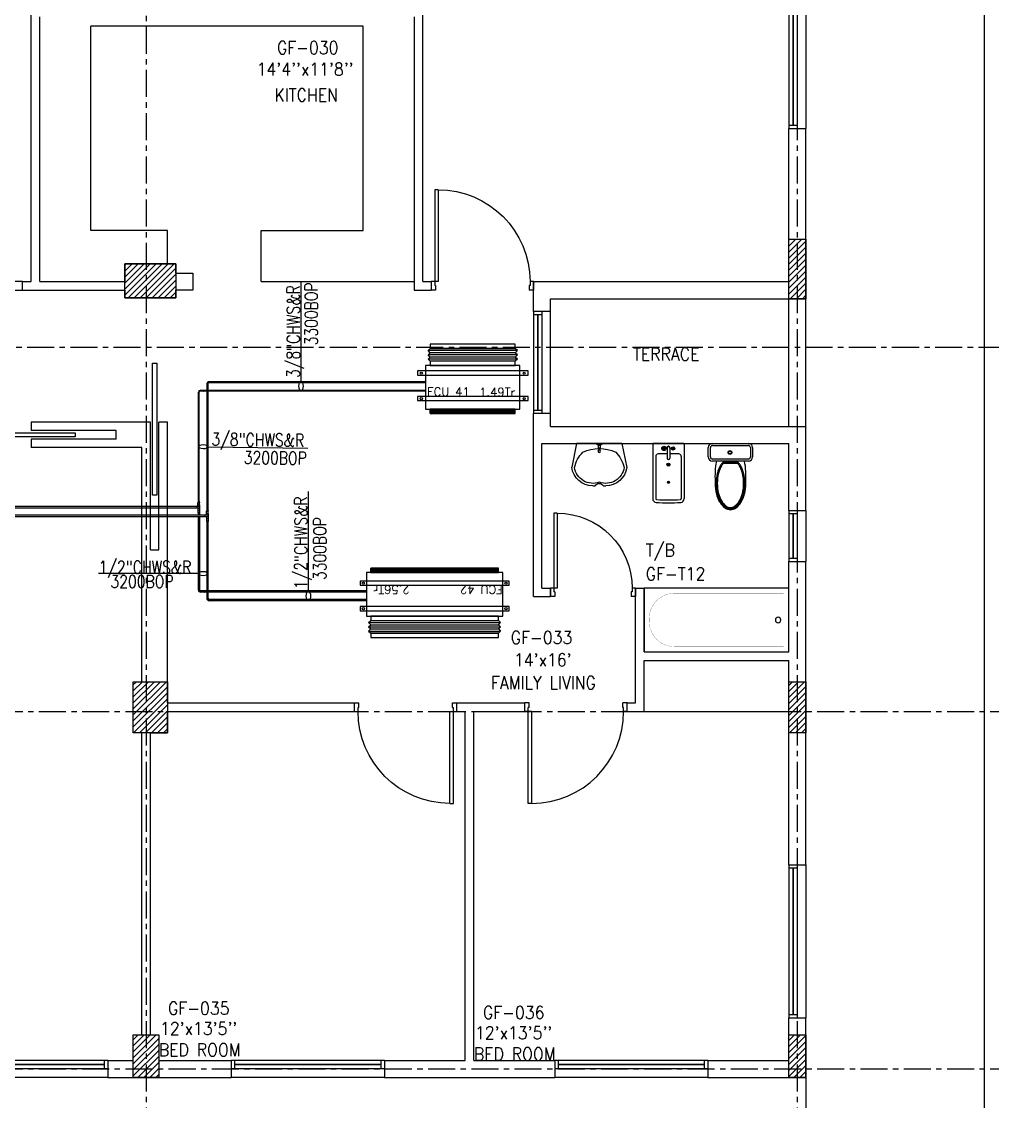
# Model space of a CAD drawing. Header units: millimetres. Extents: x -1288794 to 2153086, y -2701644 to -1428868.
# Drawn here: x 1627486 to 1638890, y -1509550 to -1496863 of the extents above; entities that cross this region are included whole.
import ezdxf

# ---------------------------------------------------------------- set-up
doc = ezdxf.new("R2010")
doc.units = ezdxf.units.MM
doc.header["$LTSCALE"] = 100
doc.header["$PDMODE"] = 34
doc.linetypes.add('CENTER', pattern=[50.8, 31.75, -6.35, 6.35, -6.35])
doc.linetypes.add('DASHED2', pattern=[9.525, 6.35, -3.175])
for name, color, linetype in [('A-ANNO-DIMS', 1, 'Continuous'), ('A-ANNO-TEXT', 8, 'Continuous'), ('A-AREA', 8, 'CENTER'), ('A-DOOR', 4, 'Continuous'), ('A-FLOR-OVHD', 4, 'DASHED2'), ('A-FLOR-PFIX', 8, 'Continuous'), ('A-FLOR-SPCL', 8, 'Continuous'), ('A-GLAZ', 5, 'Continuous'), ('A-GRID', 253, 'CENTER'), ('A-WALL-FULL', 8, 'Continuous'), ('AC-CHILLED WATER TEXT', 41, 'Continuous'), ('AC-CHR', 60, 'Continuous'), ('AC-CHS', 30, 'Continuous'), ('AC-FAD', 6, 'Continuous'), ('AC-SAD TEXT', 3, 'Continuous'), ('FCU-AC', 160, 'Continuous'), ('S-COL- HACT.', 9, 'Continuous'), ('S-COL.', 8, 'Continuous')]:
    doc.layers.add(name, color=color, linetype=linetype)
doc.styles.add('ROMAND', font='romand')
doc.styles.add('ROMANS', font='romans.shx', dxfattribs={"width": 0.8})
doc.styles.add('SIMPLEX', font='simplex.shx', dxfattribs={"width": 0.8})
doc.dimstyles.new('100 of DIM2', dxfattribs={"dimscale": 0, "dimtxt": 200, "dimasz": 150, "dimexe": 75, "dimexo": 200, "dimgap": 75, "dimtad": 1, "dimdec": 0, "dimrnd": 5, "dimzin": 0, "dimdsep": 46, "dimtxsty": 'ROMANS', "dimblk": 'ARCHTICK', "dimcen": 100, "dimclrd": 94, "dimclre": 94, "dimclrt": 2, "dimadec": 0, "dimazin": 0, "dimtfac": 1, "dimtdec": 0, "dimtofl": 0, "dimtmove": 2, "dimatfit": 3, "dimldrblk": 'OPEN90', "dimfxl": 75, "dimtolj": 1, "dimtzin": 0, "dimarcsym": 0})
pattern_1 = [(45, (2733053.36, -1109556.65), (-35.355339, 35.355339), [])]

# ---------------------------------------------------------------- blocks, each defined once
blk = doc.blocks.new('D-120-R1')
for p, q in [((-80, 1180), (-40, 1180)), ((-80, 1180), (-80, 100)), ((-40, 1180), (-40, 55)), ((-1200, 100), (-1160, 100)), ((-1200, 100), (-1200, 0)), ((-1160, 100), (-1160, 55)), ((-1160, 55), (-1150, 55)), ((-1150, 55), (-1150, 0)), ((-80, 100), (0, 100)), ((-50, 55), (-40, 55)), ((-50, 55), (-50, 0)), ((-50, 0), (0, 0)), ((0, 100), (0, 0)), ((-1200, 0), (-1150, 0))]:
    blk.add_line(p, q)
at = {"linetype": 'Continuous'}
blk.add_arc((-80, 100), 1080, 90, 180, dxfattribs=at)
blk = doc.blocks.new('W-180')
for p, q in [((1800, 100), (0, 100)), ((1800, 0), (0, 0)), ((40, 0), (40, 100)), ((1760, 100), (1760, 0))]:
    blk.add_line(p, q)
at = {"linetype": 'Continuous'}
for p, q in [((1760, 53), (40, 53)), ((1760, 47), (40, 47))]:
    blk.add_line(p, q, dxfattribs=at)
blk = doc.blocks.new('LAV-4')
for p, q in [((-266, 0), (-322, -283)), ((-266, 0), (268, 0)), ((268, 0), (324, -280)), ((-48, -500), (-75, -500)), ((75, -500), (50, -500))]:
    blk.add_line(p, q)
for points in [[(-25, 0), (-25, -18), (25, -18), (25, 0)], [(-9, -20), (-9, -57), (8, -57), (8, -20)]]:
    blk.add_lwpolyline(points, close=True)
blk.add_circle((0, -91), 15.4)
for centre, radius, start, end in [((74, -366), 375, 135.3333, 167.1432), ((0, -539), 477, 66.1261, 113.874), ((-74, -366), 375, 12.5199, 44.6667), ((-75, -250), 250, 187.6784, 270), ((-75, -250), 220, 188.5814, 289.9523), ((75, -250), 220, 250.0878, 350.8515), ((75, -250), 250, 270, 353.0121), ((1, -527), 55.9, 28.7827, 151.2173), ((50, -499), 0, 238.1883, 0)]:
    blk.add_arc(centre, radius, start, end)
blk = doc.blocks.new('BIDET-1')
for p, q in [((175, 0), (-175, 0)), ((-185, -10), (-185, -649)), ((-15, -125), (-120, -125)), ((-39, -59), (-69, -59)), ((-54, -44), (-54, -74)), ((-15, -54), (-15, -174)), ((15, -54), (15, -174)), ((120, -125), (15, -125)), ((39, -59), (69, -59)), ((54, -44), (54, -74)), ((185, -10), (185, -649)), ((-150, -155), (-150, -649)), ((12, -250), (-12, -250)), ((-9, -259), (9, -241)), ((-9, -241), (9, -259)), ((0, -238), (0, -262)), ((150, -155), (150, -649))]:
    blk.add_line(p, q)
for centre, radius in [((-54, -59), 25), ((-54, -59), 20), ((-54, -59), 15.2), ((-54, -59), 10.2), ((54, -59), 20), ((54, -59), 15.2), ((54, -59), 10.2), ((0, -250), 17.5), ((0, -250), 12.5), ((0, -457), 12.5), ((0, -457), 10)]:
    blk.add_circle(centre, radius)
for centre, radius, start, end in [((-175, -10), 10, 90, 180), ((175, -10), 10, 0, 90), ((-120, -155), 30, 90, 180), ((0, -54), 20, 318.5904, 221.4096), ((0, -54), 15, 0, 180), ((120, -155), 30, 0, 90), ((0, -174), 15, 180, 0), ((-140, -649), 45, 180, 265.2062), ((-140, -649), 10, 180, 265.2062), ((0, 1020), 1720, 265.2062, 274.7938), ((0, 1020), 1685, 265.2062, 274.7938), ((140, -649), 10, 274.7938, 0), ((140, -649), 45, 274.7938, 0)]:
    blk.add_arc(centre, radius, start, end)
blk = doc.blocks.new('WC-1')
for p, q in [((-210, 0), (210, 0)), ((-260, -160), (-260, -50)), ((-235, -160), (-235, -50)), ((-210, -25), (210, -25)), ((235, -50), (235, -160)), ((260, -50), (260, -160)), ((210, -185), (-210, -185)), ((210, -210), (-210, -210)), ((91, -223), (-91, -223)), ((86, -235), (-86, -235))]:
    blk.add_line(p, q)
for radius in [22.1, 17.1]:
    blk.add_circle((-6, -107), radius)
for centre, radius, start, end in [((-210, -50), 50, 90, 180), ((-210, -50), 25, 90, 180), ((210, -50), 50, 360, 90), ((210, -50), 25, 360, 90), ((-210, -160), 50, 180, 270), ((-210, -160), 25, 180, 270), ((722, -383), 904, 168.9529, 184.0632), ((69, -365), 214, 138.4152, 149.8586), ((69, -365), 201, 139.9943, 149.8586), ((-69, -365), 201, 30.1414, 40.0057), ((-69, -365), 214, 30.1414, 41.5848), ((210, -160), 25, 270, 360), ((210, -160), 50, 270, 360), ((352, -470), 520, 166.4766, 180), ((352, -470), 507, 166.4766, 180), ((178, -428), 341, 149.8586, 166.4766), ((178, -428), 328, 149.8586, 166.4766), ((-178, -428), 328, 13.5234, 30.1414), ((-178, -428), 341, 13.5234, 30.1414), ((-352, -470), 507, 360, 13.5234), ((-352, -470), 520, 360, 13.5234), ((352, -470), 532, 177.5541, 180), ((352, -470), 532, 180, 193.5234), ((352, -470), 520, 180, 193.5234), ((352, -470), 507, 180, 193.5234), ((-352, -470), 507, 346.4766, 360), ((-352, -470), 520, 346.4766, 360), ((-352, -470), 532, 346.4766, 360), ((-352, -470), 532, 360, 2.4459), ((178, -512), 353, 193.5234, 210.1414), ((178, -512), 341, 193.5234, 210.1414), ((178, -512), 328, 193.5234, 210.1414), ((-178, -512), 328, 329.8586, 346.4766), ((-178, -512), 341, 329.8586, 346.4766), ((-178, -512), 353, 329.8586, 346.4766), ((69, -575), 226, 210.1414, 234.4972), ((69, -575), 214, 210.1414, 234.4972), ((69, -575), 201, 210.1414, 234.4972), ((0, -672), 108, 234.4972, 270), ((0, -672), 95.9, 234.4972, 270), ((0, -672), 83.4, 234.4972, 270), ((0, -672), 83.4, 270, 305.5028), ((0, -672), 95.9, 270, 305.5028), ((0, -672), 108, 270, 305.5028), ((-69, -575), 201, 305.5028, 329.8586), ((-69, -575), 214, 305.5028, 329.8586), ((-69, -575), 226, 305.5028, 329.8586)]:
    blk.add_arc(centre, radius, start, end)
at = {"linetype": 'Continuous', "ltscale": 50}
blk.add_arc((-722, -383), 904, 355.9368, 11.0471, dxfattribs=at)
blk = doc.blocks.new('W-60')
for p, q in [((600, 100), (0, 100)), ((600, 0), (0, 0)), ((40, 0), (40, 100)), ((560, 100), (560, 0))]:
    blk.add_line(p, q)
at = {"linetype": 'Continuous'}
for p, q in [((560, 53), (40, 53)), ((560, 47), (40, 47))]:
    blk.add_line(p, q, dxfattribs=at)
blk = doc.blocks.new('W-120')
for p, q in [((1200, 100), (0, 100)), ((1200, 0), (0, 0)), ((40, 0), (40, 100)), ((1160, 100), (1160, 0))]:
    blk.add_line(p, q)
at = {"linetype": 'Continuous'}
for p, q in [((1160, 53), (40, 53)), ((1160, 47), (40, 47))]:
    blk.add_line(p, q, dxfattribs=at)
blk = doc.blocks.new('D-100-R1')
for p, q in [((-80, 980), (-80, 100)), ((-80, 980), (-40, 980)), ((-40, 980), (-40, 55)), ((-1000, 100), (-1000, 0)), ((-1000, 100), (-960, 100)), ((-960, 100), (-960, 55)), ((-960, 55), (-950, 55)), ((-950, 55), (-950, 0)), ((-80, 100), (0, 100)), ((-50, 55), (-50, 0)), ((-50, 55), (-40, 55)), ((-50, 0), (0, 0)), ((0, 100), (0, 0)), ((-1000, 0), (-950, 0))]:
    blk.add_line(p, q)
at = {"linetype": 'Continuous'}
blk.add_arc((-80, 100), 880, 90, 180, dxfattribs=at)
blk = doc.blocks.new('BT-2')
blk.add_lwpolyline([(0, 750), (1700, 750), (1700, 0), (0, 0)], close=True)
at = {"const_width": 2}
blk.add_lwpolyline([(60, 690), (1340, 690, -0.414214), (1640, 390), (1640, 360, -0.414214), (1340, 60), (60, 60)], format="xyb", close=True, dxfattribs=at)
blk.add_circle((125, 375), 31.9)
blk = doc.blocks.new('_ArchTick')
at = {"color": 0, "linetype": 'ByBlock', "const_width": 0.15}
blk.add_lwpolyline([(-0.5, -0.5), (0.5, 0.5)], dxfattribs=at)
blk = doc.blocks.new('*D637')
at = {"layer": 'A-ANNO-DIMS', "color": 94, "linetype": 'Continuous', "lineweight": -2, "ltscale": 3, "transparency": 16777216}
for p, q in [((1623898, -1509469), (1623898, -1512083)), ((1636698, -1509469), (1636698, -1512083)), ((1636698, -1512008), (1623898, -1512008))]:
    blk.add_line(p, q, dxfattribs=at)
at = {"layer": 'Defpoints', "color": 0, "linetype": 'Continuous', "ltscale": 3, "transparency": 16777216}
for p in [(1623898, -1509269), (1636698, -1509269), (1623898, -1512008)]:
    blk.add_point(p, dxfattribs=at)
at = {"layer": 'A-ANNO-DIMS', "color": 94, "linetype": 'Continuous', "lineweight": -2, "ltscale": 3, "transparency": 16777216, "xscale": 150, "yscale": 150, "zscale": 150, "rotation": 180}
blk.add_blockref('_ArchTick', (1623898, -1512008), dxfattribs=at)
at = {"layer": 'A-ANNO-DIMS', "color": 94, "linetype": 'Continuous', "lineweight": -2, "ltscale": 3, "transparency": 16777216, "xscale": 150, "yscale": 150, "zscale": 150}
blk.add_blockref('_ArchTick', (1636698, -1512008), dxfattribs=at)
at = {"layer": 'A-ANNO-DIMS', "color": 2, "linetype": 'Continuous', "ltscale": 3, "transparency": 16777216, "insert": (1630298, -1511833), "char_height": 200, "attachment_point": 5, "style": 'ROMANS'}
blk.add_mtext('\\A1;12800', dxfattribs=at)
blk = doc.blocks.new('_Open90')
at = {"color": 0, "linetype": 'ByBlock', "lineweight": -2}
for p, q in [((0, 0), (-1, 0)), ((-0.5, 0.5), (0, 0)), ((0, 0), (-0.5, -0.5))]:
    blk.add_line(p, q, dxfattribs=at)
blk = doc.blocks.new('fcu-1    1.5 tr')
h = blk.add_hatch()
h.set_pattern_fill('NET', color=3)
h.paths.add_polyline_path([(78733, -1589179), (77733, -1589179), (77733, -1589229), (78733, -1589229)])
at = {"color": 3}
blk.add_lwpolyline([(77733, -1589229), (78733, -1589229), (78733, -1589179), (77733, -1589179)], close=True, dxfattribs=at)
at = {"layer": 'FCU-AC', "color": 5}
for p, q in [((77733, -1588466), (77708, -1588491)), ((78758, -1588491), (77708, -1588491)), ((77733, -1588516), (77708, -1588491)), ((78758, -1588491), (78733, -1588466)), ((78758, -1588491), (78733, -1588516)), ((77733, -1588516), (77708, -1588541)), ((78758, -1588541), (77708, -1588541)), ((77733, -1588566), (77708, -1588541)), ((77733, -1588566), (77708, -1588591)), ((78758, -1588591), (77708, -1588591)), ((77733, -1588616), (77708, -1588591)), ((78733, -1588516), (77733, -1588516)), ((78733, -1588566), (77733, -1588566)), ((78758, -1588541), (78733, -1588516)), ((78758, -1588541), (78733, -1588566)), ((78758, -1588591), (78733, -1588566)), ((78758, -1588591), (78733, -1588616))]:
    blk.add_line(p, q, dxfattribs=at)
at = {"layer": 'FCU-AC', "color": 1}
for p, q in [((78733, -1588416), (77733, -1588416)), ((77733, -1588416), (77733, -1588466)), ((77733, -1588466), (78733, -1588466)), ((78733, -1588466), (78733, -1588416)), ((78733, -1588616), (77733, -1588616)), ((77733, -1588616), (77733, -1588666)), ((78733, -1588666), (78733, -1588616)), ((77733, -1588666), (78733, -1588666))]:
    blk.add_line(p, q, dxfattribs=at)
at = {"layer": 'FCU-AC'}
for p, q in [((78733, -1588466), (77733, -1588466)), ((78788, -1588666), (77678, -1588666)), ((77678, -1588666), (77678, -1589179)), ((78788, -1589179), (78788, -1588666)), ((77678, -1589179), (78788, -1589179))]:
    blk.add_line(p, q, dxfattribs=at)
at = {"layer": 'FCU-AC', "color": 2}
for p, q in [((78733, -1588516), (77733, -1588516)), ((78733, -1588566), (77733, -1588566))]:
    blk.add_line(p, q, dxfattribs=at)
at = {"layer": 'FCU-AC', "color": 6}
for points in [[(77583, -1588779), (78883, -1588779), (78883, -1588729), (77583, -1588729)], [(77583, -1589079), (78883, -1589079), (78883, -1589029), (77583, -1589029)]]:
    blk.add_lwpolyline(points, close=True, dxfattribs=at)
for centre in [(77629, -1588755), (78837, -1588755), (77629, -1589055), (78837, -1589055)]:
    blk.add_circle(centre, 12.5, dxfattribs=at)
blk = doc.blocks.new('fcu 2.5 tr')
h = blk.add_hatch()
h.set_pattern_fill('NET', color=3)
h.paths.add_polyline_path([(83172, -1587743), (81672, -1587743), (81672, -1587793), (83172, -1587793)])
at = {"layer": 'FCU-AC', "color": 1}
for p, q in [((83172, -1586980), (81672, -1586980)), ((81672, -1586980), (81672, -1587030)), ((83172, -1587030), (83172, -1586980)), ((81672, -1587030), (83172, -1587030)), ((83172, -1587180), (81672, -1587180)), ((81672, -1587180), (81672, -1587230)), ((81672, -1587230), (83172, -1587230)), ((83172, -1587230), (83172, -1587180))]:
    blk.add_line(p, q, dxfattribs=at)
at = {"layer": 'FCU-AC'}
for p, q in [((81672, -1587030), (81647, -1587055)), ((83197, -1587055), (81647, -1587055)), ((81672, -1587080), (81647, -1587055)), ((81672, -1587080), (81647, -1587105)), ((83197, -1587105), (81647, -1587105)), ((81672, -1587130), (81647, -1587105)), ((83172, -1587030), (81672, -1587030)), ((83172, -1587080), (81672, -1587080)), ((83172, -1587080), (81672, -1587080)), ((83197, -1587055), (83172, -1587030)), ((83197, -1587055), (83172, -1587080)), ((83197, -1587105), (83172, -1587080)), ((83197, -1587105), (83172, -1587130)), ((81672, -1587130), (81647, -1587155)), ((83197, -1587155), (81647, -1587155)), ((81672, -1587180), (81647, -1587155)), ((83172, -1587130), (81672, -1587130)), ((83172, -1587130), (81672, -1587130)), ((83197, -1587155), (83172, -1587130)), ((83197, -1587155), (83172, -1587180))]:
    blk.add_line(p, q, dxfattribs=at)
blk.add_lwpolyline([(81622, -1587743), (83222, -1587743), (83222, -1587230), (81622, -1587230)], close=True, dxfattribs=at)
at = {"layer": 'FCU-AC', "color": 6}
for points in [[(81547, -1587343), (83297, -1587343), (83297, -1587293), (81547, -1587293)], [(81547, -1587643), (83297, -1587643), (83297, -1587593), (81547, -1587593)]]:
    blk.add_lwpolyline(points, close=True, dxfattribs=at)
at = {"layer": 'FCU-AC', "color": 3}
blk.add_lwpolyline([(81672, -1587793), (83172, -1587793), (83172, -1587743), (81672, -1587743)], close=True, dxfattribs=at)
at = {"layer": 'FCU-AC', "color": 6}
for centre in [(81584, -1587318), (83259, -1587318), (81584, -1587618), (83259, -1587618)]:
    blk.add_circle(centre, 12.5, dxfattribs=at)

msp = doc.modelspace()

# ---------------------------------------------------------------- hatches: boundary and pattern name
at = {"layer": 'AC-CHR'}
h = msp.add_hatch(dxfattribs=at)
h.set_pattern_fill('ANSI31', color=256)
h.paths.add_polyline_path([(1629734, -1501101.9, 1), (1629744, -1501101.9, 1)])
h = msp.add_hatch(dxfattribs=at)
h.set_pattern_fill('ANSI31', color=256)
h.paths.add_polyline_path([(1629747.4, -1503659.7, 1), (1629762.4, -1503659.7, 1)])
at = {"layer": 'AC-FAD', "true_color": 0xf26722}
h = msp.add_hatch(dxfattribs=at)
h.set_pattern_fill('ANSI31', color=30)
h.paths.add_polyline_path([(1629634, -1501201.9, 1), (1629644, -1501201.9, 1)])
h = msp.add_hatch(dxfattribs=at)
h.set_pattern_fill('ANSI31', color=30)
h.paths.add_polyline_path([(1629647.4, -1503559.7, 1), (1629662.4, -1503559.7, 1)])
at = {"layer": 'S-COL- HACT.', "linetype": 'Continuous', "ltscale": 3}
h = msp.add_hatch(dxfattribs=at)
h.set_pattern_fill('ANSI31', color=256, scale=400, style=0)
h.set_pattern_definition(pattern_1)
h.paths.add_polyline_path([(1636498.2, -1500118.6), (1636498.2, -1499418.6), (1636698.2, -1499418.6), (1636698.2, -1500118.6)])
h = msp.add_hatch(dxfattribs=at)
h.set_pattern_fill('ANSI31', color=256, scale=400, style=0)
h.set_pattern_definition([(45, (2733053.36, -1109546.65), (-35.355339, 35.355339), [])])
h.paths.add_polyline_path([(1628698.2, -1499708.6), (1629298.2, -1499708.6), (1629298.2, -1500108.6), (1628698.2, -1500108.6)])
h = msp.add_hatch(dxfattribs=at)
h.set_pattern_fill('ANSI31', color=256, scale=400, style=0)
h.set_pattern_definition(pattern_1)
h.paths.add_polyline_path([(1628798.2, -1505218.6), (1628798.2, -1504618.6), (1629198.2, -1504618.6), (1629198.2, -1505218.6)])
h = msp.add_hatch(dxfattribs=at)
h.set_pattern_fill('ANSI31', color=256, scale=400, style=0)
h.set_pattern_definition(pattern_1)
h.paths.add_polyline_path([(1636498.2, -1505218.6), (1636498.2, -1504618.6), (1636698.2, -1504618.6), (1636698.2, -1505218.6)])
h = msp.add_hatch(dxfattribs=at)
h.set_pattern_fill('ANSI31', color=256, scale=400, style=0)
h.set_pattern_definition(pattern_1)
h.paths.add_polyline_path([(1628798.2, -1509268.6), (1628798.2, -1508768.6), (1629098.2, -1508768.6), (1629098.2, -1509268.6)])
h = msp.add_hatch(dxfattribs=at)
h.set_pattern_fill('ANSI31', color=256, scale=400, style=0)
h.set_pattern_definition(pattern_1)
h.paths.add_polyline_path([(1636698.2, -1508768.6), (1636698.2, -1509268.6), (1636498.2, -1509268.6), (1636498.2, -1508768.6)])

# ---------------------------------------------------------------- linework, layer by layer
at = {"layer": 'A-AREA', "ltscale": 15}
msp.add_line((1638798.2, -1512568.6), (1638798.2, -1469568.6), dxfattribs=at)
at = {"layer": 'A-DOOR', "ltscale": 3}
for points in [[(1629073.2, -1502426.2), (1629023.2, -1502426.2), (1629023.2, -1500876.2), (1629073.2, -1500876.2), (1629073.2, -1502426.2)], [(1628114.2, -1501693.6), (1628114.2, -1501743.6), (1627064.2, -1501743.6), (1627064.2, -1501693.6), (1628114.2, -1501693.6)]]:
    msp.add_lwpolyline(points, dxfattribs=at)
at = {"layer": 'A-FLOR-OVHD', "linetype": 'Continuous', "ltscale": 3}
for p, q in [((1627498.2, -1499918.6), (1625698.2, -1499918.6)), ((1625698.2, -1500018.6), (1627498.2, -1500018.6))]:
    msp.add_line(p, q, dxfattribs=at)
at = {"layer": 'A-FLOR-OVHD', "ltscale": 3}
msp.add_lwpolyline([(1636698.2, -1509268.6), (1636698.2, -1510568.6), (1623898.2, -1510568.6), (1623898.2, -1509268.6), (1622598.2, -1509268.6), (1622598.2, -1510568.6), (1618298.2, -1510568.6), (1618298.2, -1510168.6), (1616698.2, -1510168.6), (1616698.2, -1510568.6), (1609698.2, -1510568.6), (1609698.2, -1500918.6), (1608698.2, -1500918.6), (1608698.2, -1496418.6)], dxfattribs=at)
msp.add_lwpolyline([(1636698.2, -1509268.6), (1636698.2, -1510568.6), (1623898.2, -1510568.6), (1623898.2, -1509268.6), (1622598.2, -1509268.6), (1622598.2, -1510568.6), (1618298.2, -1510568.6), (1618298.2, -1510168.6), (1616698.2, -1510168.6), (1616698.2, -1510568.6), (1609698.2, -1510568.6), (1609698.2, -1500918.6), (1608698.2, -1500918.6), (1608698.2, -1496418.6)], dxfattribs=at)
at = {"layer": 'A-FLOR-SPCL', "ltscale": 3}
for p, q in [((1631498.2, -1496918.6), (1628298.2, -1496918.6)), ((1628298.2, -1499318.6), (1628298.2, -1496918.6)), ((1631498.2, -1499318.6), (1631498.2, -1496918.6)), ((1629198.2, -1499318.6), (1628298.2, -1499318.6)), ((1629198.2, -1499708.6), (1629198.2, -1499318.6)), ((1630298.2, -1499918.6), (1630298.2, -1499318.6)), ((1630298.2, -1499318.6), (1631498.2, -1499318.6)), ((1630298.2, -1499918.6), (1632098.2, -1499918.6)), ((1632198.2, -1499918.6), (1632298.2, -1499918.6)), ((1632098.2, -1500018.6), (1632298.2, -1500018.6)), ((1636498.2, -1501618.6), (1636498.2, -1500118.6)), ((1636698.2, -1501618.6), (1636698.2, -1500118.6)), ((1634798.2, -1504968.6), (1636498.2, -1504968.6))]:
    msp.add_line(p, q, dxfattribs=at)
at = {"layer": 'A-GLAZ', "ltscale": 3}
for p, q in [((1636698.2, -1496318.6), (1636698.2, -1498118.6)), ((1633698.2, -1501468.6), (1633698.2, -1500268.6)), ((1636698.2, -1502606), (1636698.2, -1503206)), ((1636698.2, -1506768.6), (1636698.2, -1508568.6)), ((1628498.2, -1509268.6), (1626698.2, -1509268.6)), ((1631748.2, -1509268.6), (1629948.2, -1509268.6)), ((1635548.2, -1509268.6), (1633748.2, -1509268.6))]:
    msp.add_line(p, q, dxfattribs=at)
at = {"layer": 'A-GRID', "ltscale": 0.1}
for p, q in [((1628948.2, -1466442.6), (1628948.2, -1514577)), ((1636598.2, -1466442.6), (1636598.2, -1514577)), ((1625010.3, -1500687.6), (1642782, -1500687.6)), ((1599241, -1504968.6), (1642780.6, -1504968.6)), ((1599241, -1509168.6), (1642780.6, -1509168.6))]:
    msp.add_line(p, q, dxfattribs=at)
at = {"layer": 'A-WALL-FULL', "ltscale": 3}
for p, q in [((1632198.2, -1499918.6), (1632198.2, -1494518.6)), ((1627598.2, -1499918.6), (1627598.2, -1496018.6)), ((1627698.2, -1499918.6), (1627698.2, -1496807.9)), ((1632098.2, -1496807.9), (1632098.2, -1500018.6)), ((1636498.2, -1498118.6), (1636698.2, -1498118.6)), ((1636498.2, -1499918.6), (1636498.2, -1498118.6)), ((1636698.2, -1500118.6), (1636698.2, -1498118.6)), ((1627498.2, -1500018.6), (1627498.2, -1499918.6)), ((1627498.2, -1499918.6), (1627598.2, -1499918.6)), ((1627698.2, -1499918.6), (1628698.2, -1499918.6)), ((1633498.2, -1500268.6), (1633498.2, -1499918.6)), ((1633498.2, -1499918.6), (1636498.2, -1499918.6)), ((1627498.2, -1500018.6), (1628698.2, -1500018.6)), ((1633698.2, -1500118.6), (1636698.2, -1500118.6)), ((1633698.2, -1500268.6), (1633698.2, -1500118.6)), ((1633698.2, -1500268.6), (1633498.2, -1500268.6)), ((1633498.2, -1503618.6), (1633498.2, -1501468.6)), ((1633698.2, -1501468.6), (1633498.2, -1501468.6)), ((1633698.2, -1501618.6), (1633698.2, -1501468.6)), ((1628898.2, -1501568.6), (1627598.2, -1501568.6)), ((1627598.2, -1501568.6), (1627598.2, -1501668.6)), ((1628998.2, -1501568.6), (1628898.2, -1501568.6)), ((1628998.2, -1503068.6), (1628998.2, -1501568.6)), ((1629098.2, -1503068.6), (1629098.2, -1501568.6)), ((1629198.2, -1501568.6), (1629098.2, -1501568.6)), ((1629198.2, -1504868.6), (1629198.2, -1501568.6)), ((1628598.2, -1501668.6), (1627598.2, -1501668.6)), ((1628598.2, -1501768.6), (1628598.2, -1501668.6)), ((1633698.2, -1501618.6), (1636698.2, -1501618.6)), ((1636698.2, -1502606), (1636698.2, -1501618.6)), ((1628598.2, -1501768.6), (1627598.2, -1501768.6)), ((1627598.2, -1501768.6), (1627598.2, -1501868.6)), ((1633598.2, -1501818.6), (1636498.2, -1501818.6)), ((1633598.2, -1503518.6), (1633598.2, -1501818.6)), ((1636498.2, -1502606), (1636498.2, -1501818.6)), ((1628898.2, -1501868.6), (1627598.2, -1501868.6)), ((1628898.2, -1504618.6), (1628898.2, -1501868.6)), ((1636498.2, -1502606), (1636698.2, -1502606)), ((1628998.2, -1503068.6), (1629098.2, -1503068.6)), ((1636498.2, -1503206), (1636698.2, -1503206)), ((1636498.2, -1504268.6), (1636498.2, -1503206)), ((1636698.2, -1506768.6), (1636698.2, -1503206)), ((1633498.2, -1503618.6), (1633698.2, -1503618.6)), ((1633598.2, -1503518.6), (1633698.2, -1503518.6)), ((1633698.2, -1503618.6), (1633698.2, -1503518.6)), ((1634698.2, -1504868.6), (1634698.2, -1503518.6)), ((1634698.2, -1503518.6), (1634798.2, -1503518.6)), ((1634798.2, -1504268.6), (1634798.2, -1503518.6)), ((1634798.2, -1504268.6), (1636498.2, -1504268.6)), ((1634798.2, -1504968.6), (1634798.2, -1504368.6)), ((1634798.2, -1504368.6), (1636498.2, -1504368.6)), ((1636498.2, -1506768.6), (1636498.2, -1504368.6)), ((1629198.2, -1504868.6), (1631398.2, -1504868.6)), ((1631398.2, -1504968.6), (1631398.2, -1504868.6)), ((1632598.2, -1504868.6), (1633398.2, -1504868.6)), ((1632598.2, -1504968.6), (1632598.2, -1504868.6)), ((1633398.2, -1504968.6), (1633398.2, -1504868.6)), ((1634598.2, -1504868.6), (1634698.2, -1504868.6)), ((1634598.2, -1504968.6), (1634598.2, -1504868.6)), ((1629198.2, -1504968.6), (1631398.2, -1504968.6)), ((1632598.2, -1504968.6), (1632698.2, -1504968.6)), ((1632698.2, -1509068.6), (1632698.2, -1504968.6)), ((1632798.2, -1504968.6), (1633398.2, -1504968.6)), ((1632798.2, -1509068.6), (1632798.2, -1504968.6)), ((1634598.2, -1504968.6), (1634798.2, -1504968.6)), ((1628898.2, -1508768.6), (1628898.2, -1505218.6)), ((1628998.2, -1508768.6), (1628998.2, -1505218.6)), ((1636498.2, -1506768.6), (1636698.2, -1506768.6)), ((1636498.2, -1509068.6), (1636498.2, -1508568.6)), ((1636498.2, -1508568.6), (1636698.2, -1508568.6)), ((1636698.2, -1509268.6), (1636698.2, -1508568.6)), ((1628498.2, -1509068.6), (1628798.2, -1509068.6)), ((1628498.2, -1509068.6), (1628498.2, -1509268.6)), ((1629098.2, -1509068.6), (1629948.2, -1509068.6)), ((1629948.2, -1509068.6), (1629948.2, -1509268.6)), ((1631748.2, -1509068.6), (1632698.2, -1509068.6)), ((1631748.2, -1509068.6), (1631748.2, -1509268.6)), ((1632798.2, -1509068.6), (1633748.2, -1509068.6)), ((1633748.2, -1509068.6), (1633748.2, -1509268.6)), ((1635548.2, -1509068.6), (1636498.2, -1509068.6)), ((1635548.2, -1509068.6), (1635548.2, -1509268.6)), ((1628498.2, -1509268.6), (1629948.2, -1509268.6)), ((1631748.2, -1509268.6), (1633748.2, -1509268.6)), ((1635548.2, -1509268.6), (1636698.2, -1509268.6))]:
    msp.add_line(p, q, dxfattribs=at)
at = {"layer": 'A-WALL-FULL', "linetype": 'Continuous', "ltscale": 3}
for p, q in [((1629298.2, -1499708.6), (1628698.2, -1499708.6)), ((1628698.2, -1499708.6), (1628698.2, -1499918.6)), ((1629298.2, -1499818.6), (1629298.2, -1499708.6)), ((1629298.2, -1499818.6), (1629498.2, -1499818.6)), ((1629498.2, -1499818.6), (1629498.2, -1500018.6)), ((1628698.2, -1500018.6), (1628698.2, -1500108.6)), ((1629498.2, -1500018.6), (1629298.2, -1500018.6)), ((1629298.2, -1500108.6), (1629298.2, -1500018.6)), ((1628698.2, -1500108.6), (1629298.2, -1500108.6)), ((1628798.2, -1505218.6), (1628798.2, -1504618.6)), ((1628798.2, -1504618.6), (1628898.2, -1504618.6)), ((1629198.2, -1505218.6), (1629198.2, -1504968.6)), ((1628898.2, -1505218.6), (1628798.2, -1505218.6)), ((1628998.2, -1505218.6), (1629198.2, -1505218.6)), ((1628798.2, -1509068.6), (1628798.2, -1508768.6)), ((1628798.2, -1508768.6), (1628898.2, -1508768.6)), ((1628998.2, -1508768.6), (1629098.2, -1508768.6)), ((1629098.2, -1508768.6), (1629098.2, -1509068.6))]:
    msp.add_line(p, q, dxfattribs=at)
at = {"layer": 'AC-CHILLED WATER TEXT'}
for p, q in [((1630768.1, -1501089.5), (1630768.1, -1499917.3)), ((1629674.7, -1501858.4), (1630846.9, -1501874)), ((1630855.4, -1503554.8), (1630855.4, -1502382.5)), ((1629562.5, -1503348.3), (1628390.2, -1503348.3))]:
    msp.add_line(p, q, dxfattribs=at)
for centre, major_axis in [((1630768.1, -1501145.7), (0, -56.2)), ((1629618.5, -1501857.7), (-56.2, 0.7)), ((1629618.7, -1503348.3), (56.2, 0)), ((1630855.4, -1503611), (0, -56.2))]:
    msp.add_ellipse(centre, major_axis=major_axis, ratio=0.4449937, dxfattribs=at)
at = {"layer": 'AC-CHR'}
for p, q in [((1632230.3, -1501096.9), (1629682.4, -1501096.9)), ((1629682.4, -1501096.9, 0), (1629682.4, -1501106.9)), ((1629722.4, -1501096.9, 0), (1629722.4, -1501106.9)), ((1629755.7, -1501106.9), (1629755.7, -1501096.9)), ((1629662.4, -1501116.9), (1629662.4, -1501196.9)), ((1629672.4, -1501116.9), (1629662.4, -1501116.9)), ((1629662.4, -1501206.9), (1629662.4, -1502596.9)), ((1629672.4, -1501116.9), (1629672.4, -1501196.9)), ((1629672.4, -1501206.9), (1629672.4, -1502596.9)), ((1632230.3, -1501106.9), (1629682.4, -1501106.9)), ((1629662.4, -1502596.9), (1629657.4, -1502616.9)), ((1629657.4, -1502616.9), (1629677.4, -1502616.9)), ((1629657.4, -1502661.9), (1629657.4, -1502616.9)), ((1629662.4, -1502596.9), (1629672.4, -1502596.9)), ((1629672.4, -1502596.9), (1629677.4, -1502616.9)), ((1629677.4, -1502641.9), (1629677.4, -1502616.9)), ((1629667.4, -1502661.9), (1625129.2, -1502661.9)), ((1629667.4, -1502681.9), (1625129.2, -1502681.9)), ((1629637.4, -1502661.9), (1629637.4, -1502681.9)), ((1629657.4, -1502641.9), (1629677.4, -1502641.9)), ((1629657.4, -1502681.9), (1629657.4, -1502726.9)), ((1629657.4, -1502701.9), (1629677.4, -1502701.9)), ((1629657.4, -1502726.9), (1629677.4, -1502726.9)), ((1629657.4, -1502726.9), (1629659.9, -1502746.9)), ((1629659.9, -1502746.9), (1629674.9, -1502746.9)), ((1629659.9, -1502746.9), (1629659.9, -1503552.2)), ((1629677.4, -1502726.9), (1629674.9, -1502746.9)), ((1629674.9, -1502746.9), (1629674.9, -1503552.2)), ((1629677.4, -1502641.9), (1629677.4, -1502726.9)), ((1629659.9, -1503567.2), (1629659.9, -1503637.2)), ((1629674.9, -1503567.2), (1629674.9, -1503637.2)), ((1629659.9, -1503637.2, 0), (1629674.9, -1503637.2)), ((1631537.8, -1503652.2), (1629689.9, -1503652.2)), ((1629689.9, -1503667.2), (1629689.9, -1503652.2)), ((1631537.8, -1503667.2), (1629689.9, -1503667.2)), ((1629729.9, -1503667.2), (1629729.9, -1503652.2)), ((1629779.9, -1503667.2), (1629779.9, -1503652.2, 0))]:
    msp.add_line(p, q, dxfattribs=at)
for centre, radius in [((1629739, -1501101.9), 5), ((1629754.9, -1503659.7), 7.5)]:
    msp.add_circle(centre, radius, dxfattribs=at)
for centre, radius, start, end in [((1629682.4, -1501116.9, 0), 20, 90, 180), ((1629722.4, -1501101.9), 5, 270, 90), ((1629755.7, -1501101.9), 5, 90, 270), ((1629682.4, -1501116.9, 0), 10, 90, 180), ((1629667.4, -1502671.9), 10, 270, 90), ((1629689.9, -1503637.2, 0), 30, 180, 270), ((1629689.9, -1503637.2, 0), 15, 180, 270), ((1629729.9, -1503659.7), 7.5, 270, 90), ((1629779.9, -1503659.7), 7.5, 90, 270)]:
    msp.add_arc(centre, radius, start, end, dxfattribs=at)
at = {"layer": 'AC-CHS'}
for p, q in [((1629572.4, -1501216.9), (1629562.4, -1501216.9)), ((1629562.4, -1502496.9), (1629562.4, -1501216.9)), ((1629572.4, -1502496.9), (1629572.4, -1501216.9)), ((1632230.3, -1501196.9), (1629582.4, -1501196.9)), ((1629582.4, -1501206.9), (1629582.4, -1501196.9)), ((1632230.3, -1501206.9), (1629582.4, -1501206.9)), ((1629622.4, -1501206.9), (1629622.4, -1501196.9)), ((1629655.7, -1501206.9), (1629655.7, -1501196.9)), ((1629567.4, -1502561.9), (1625029.2, -1502561.9)), ((1629567.4, -1502581.9), (1625029.2, -1502581.9)), ((1629542.4, -1502561.9), (1629542.4, -1502581.9)), ((1629562.4, -1502496.9), (1629557.4, -1502516.9)), ((1629557.4, -1502516.9), (1629577.4, -1502516.9)), ((1629557.4, -1502561.9), (1629557.4, -1502516.9)), ((1629557.4, -1502541.9), (1629577.4, -1502541.9)), ((1629557.4, -1502581.9), (1629557.4, -1502626.9)), ((1629557.4, -1502601.9), (1629577.4, -1502601.9)), ((1629562.4, -1502496.9), (1629572.4, -1502496.9)), ((1629572.4, -1502496.9), (1629577.4, -1502516.9)), ((1629577.4, -1502541.9), (1629577.4, -1502516.9)), ((1629577.4, -1502541.9), (1629577.4, -1502626.9)), ((1629557.4, -1502626.9), (1629577.4, -1502626.9)), ((1629557.4, -1502626.9), (1629559.9, -1502646.9)), ((1629559.9, -1502646.9), (1629574.9, -1502646.9)), ((1629559.9, -1502646.9), (1629559.9, -1502661.9)), ((1629559.9, -1502681.9), (1629559.9, -1503537.2)), ((1629577.4, -1502626.9), (1629574.9, -1502646.9)), ((1629574.9, -1502646.9), (1629574.9, -1502661.9)), ((1629574.9, -1502681.9), (1629574.9, -1503537.2)), ((1629574.9, -1503537.2), (1629559.9, -1503537.2)), ((1631537.8, -1503552.2), (1629589.9, -1503552.2)), ((1629589.9, -1503567.2, 0), (1629589.9, -1503552.2)), ((1631537.8, -1503567.2), (1629589.9, -1503567.2)), ((1629629.9, -1503567.2, 0), (1629629.9, -1503552.2)), ((1629679.9, -1503567.2, 0), (1629679.9, -1503552.2, 0))]:
    msp.add_line(p, q, dxfattribs=at)
for centre, radius in [((1629639, -1501201.9), 5), ((1629654.9, -1503559.7, 0), 7.5)]:
    msp.add_circle(centre, radius, dxfattribs=at)
for centre, radius, start, end in [((1629582.4, -1501216.9, 0), 20, 90, 180), ((1629582.4, -1501216.9, 0), 10, 90, 180), ((1629622.4, -1501201.9), 5, 270, 90), ((1629655.7, -1501201.9), 5, 90, 270), ((1629567.4, -1502571.9), 10, 270, 90), ((1629589.9, -1503537.2, 0), 30, 180, 270), ((1629589.9, -1503537.2, 0), 15, 180, 270), ((1629629.9, -1503559.7, 0), 7.5, 270, 90), ((1629679.9, -1503559.7, 0), 7.5, 90, 270)]:
    msp.add_arc(centre, radius, start, end, dxfattribs=at)
at = {"layer": 'S-COL.', "linetype": 'Continuous', "ltscale": 3}
for points in [[(1636498.2, -1500118.6), (1636498.2, -1499418.6), (1636698.2, -1499418.6), (1636698.2, -1500118.6)], [(1636498.2, -1500118.6), (1636498.2, -1499418.6), (1636698.2, -1499418.6), (1636698.2, -1500118.6)], [(1636498.2, -1500118.6), (1636498.2, -1499418.6), (1636698.2, -1499418.6), (1636698.2, -1500118.6)], [(1628698.2, -1499708.6), (1629298.2, -1499708.6), (1629298.2, -1500108.6), (1628698.2, -1500108.6)], [(1628698.2, -1499708.6), (1629298.2, -1499708.6), (1629298.2, -1500108.6), (1628698.2, -1500108.6)], [(1628698.2, -1499708.6), (1629298.2, -1499708.6), (1629298.2, -1500108.6), (1628698.2, -1500108.6)], [(1628798.2, -1505218.6), (1628798.2, -1504618.6), (1629198.2, -1504618.6), (1629198.2, -1505218.6)], [(1628798.2, -1505218.6), (1628798.2, -1504618.6), (1629198.2, -1504618.6), (1629198.2, -1505218.6)], [(1628798.2, -1505218.6), (1628798.2, -1504618.6), (1629198.2, -1504618.6), (1629198.2, -1505218.6)], [(1636498.2, -1505218.6), (1636498.2, -1504618.6), (1636698.2, -1504618.6), (1636698.2, -1505218.6)], [(1636498.2, -1505218.6), (1636498.2, -1504618.6), (1636698.2, -1504618.6), (1636698.2, -1505218.6)], [(1636498.2, -1505218.6), (1636498.2, -1504618.6), (1636698.2, -1504618.6), (1636698.2, -1505218.6)], [(1628798.2, -1509268.6), (1628798.2, -1508768.6), (1629098.2, -1508768.6), (1629098.2, -1509268.6)], [(1628798.2, -1509268.6), (1628798.2, -1508768.6), (1629098.2, -1508768.6), (1629098.2, -1509268.6)], [(1628798.2, -1509268.6), (1628798.2, -1508768.6), (1629098.2, -1508768.6), (1629098.2, -1509268.6)], [(1636698.2, -1508768.6), (1636698.2, -1509268.6), (1636498.2, -1509268.6), (1636498.2, -1508768.6)], [(1636698.2, -1508768.6), (1636698.2, -1509268.6), (1636498.2, -1509268.6), (1636498.2, -1508768.6)], [(1636698.2, -1508768.6), (1636698.2, -1509268.6), (1636498.2, -1509268.6), (1636498.2, -1508768.6)]]:
    msp.add_lwpolyline(points, close=True, dxfattribs=at)

# ---------------------------------------------------------------- block references
at = {"layer": 'A-DOOR', "ltscale": 3, "xscale": -1}
for name, p in [('D-120-R1', (1632298.2, -1500018.6)), ('D-100-R1', (1633698.2, -1503618.6))]:
    msp.add_blockref(name, p, dxfattribs=at)
at = {"layer": 'A-DOOR', "ltscale": 3, "xscale": -1, "rotation": 180}
msp.add_blockref('D-120-R1', (1632598.2, -1504868.6), dxfattribs=at)
at = {"layer": 'A-DOOR', "ltscale": 3, "rotation": 180}
msp.add_blockref('D-120-R1', (1633398.2, -1504868.6), dxfattribs=at)
at = {"layer": 'A-FLOR-PFIX', "ltscale": 3, "xscale": -1}
for name, p in [('LAV-4', (1634272.2, -1501818.6)), ('BT-2', (1636498.2, -1504268.6))]:
    msp.add_blockref(name, p, dxfattribs=at)
at = {"layer": 'A-FLOR-PFIX', "ltscale": 3}
for name, p in [('BIDET-1', (1635084.7, -1501818.6)), ('WC-1', (1635812.9, -1501818.6))]:
    msp.add_blockref(name, p, dxfattribs=at)
at = {"layer": 'A-GLAZ', "ltscale": 3, "xscale": -1}
for name, p, rotation in [('W-180', (1636498.2, -1498118.6), 270), ('W-120', (1633498.2, -1501468.6), 270), ('W-60', (1636498.2, -1503206), 270), ('W-180', (1636498.2, -1508568.6), 270), ('W-180', (1626698.2, -1509068.6), 180), ('W-180', (1629948.2, -1509068.6), 180), ('W-180', (1633748.2, -1509068.6), 180)]:
    msp.add_blockref(name, p, dxfattribs=dict(at, rotation=rotation))
at = {"layer": 'FCU-AC'}
msp.add_blockref('fcu-1    1.5 tr', (1554552.1, 87762), dxfattribs=at)
at = {"layer": 'FCU-AC', "color": 3, "rotation": 180}
msp.add_blockref('fcu 2.5 tr', (1714759.4, -3091079.1), dxfattribs=at)

# ---------------------------------------------------------------- texts
at = {"layer": 'A-ANNO-TEXT', "style": 'ROMANS', "width": 0.9}
for s, p in [('GF-030', (1630485.4, -1497244.4)), ("14'4''x11'8''", (1630246.2, -1497497.2)), ('KITCHEN', (1630455.5, -1497800.6)), ('TERRACE', (1634667.6, -1500845.9)), ('T/B', (1634818.1, -1503148.8)), ('GF-T12', (1634818.1, -1503427.8)), ('GF-033', (1633232.3, -1504174.8)), ("14'x16'", (1633269.8, -1504437.6)), ('FAMILY LIVING', (1632999.7, -1504705.1)), ('GF-035', (1629205.3, -1508530.3)), ('GF-036', (1632905.3, -1508580.3)), ("12'x13'5''", (1629111, -1508769)), ("12'x13'5''", (1632811, -1508819)), ('BED ROOM', (1629098.2, -1509018.6)), ('BED ROOM', (1632798.2, -1509068.6))]:
    msp.add_text(s, height=150, dxfattribs=at).set_placement(p)
at = {"layer": 'AC-CHILLED WATER TEXT', "style": 'SIMPLEX', "width": 0.8}
for s, rotation, p in [('3300BOP', 90, (1630963.4, -1500666.9)), ('3/8"CHWS&R', 90, (1630753, -1501049.7)), ('3/8"CHWS&R', 359.23748, (1629714.7, -1501843.9)), ('3200BOP', 359.23748, (1630094.7, -1502059.4)), ('1/2"CHWS&R', 90, (1630840.3, -1503531.1)), ('3300BOP', 90, (1631063.6, -1503424.6))]:
    msp.add_text(s, height=150, rotation=rotation, dxfattribs=at).set_placement(p)
for s, p in [('1/2"CHWS&R', (1628390.2, -1503348.3)), ('3200BOP', (1628530.1, -1503516.7))]:
    msp.add_text(s, height=150, dxfattribs=at).set_placement(p)
at = {"layer": 'AC-SAD TEXT', "style": 'ROMAND'}
for s, p in [('FCU 41', (1632248.3, -1501262.8)), ('1.49Tr', (1632860.8, -1501266.7))]:
    msp.add_text(s, height=100, dxfattribs=at).set_placement(p)
for s, p in [('2.56Tr', (1632044.9, -1503486.1)), ('FCU 42', (1633137.8, -1503486.1))]:
    msp.add_text(s, height=100, rotation=180, dxfattribs=at).set_placement(p)

# ---------------------------------------------------------------- dimensions: what is measured, and where the dimension line sits
at = {"layer": 'A-ANNO-DIMS', "linetype": 'Continuous', "ltscale": 3}
dim = msp.add_linear_dim(base=(1623898.2, -1512007.6), p1=(1636698.2, -1509268.6), p2=(1623898.2, -1509268.6), dimstyle='100 of DIM2', override={"dimscale": 1}, dxfattribs=at)
dim.commit()
dim.dimension.update_dxf_attribs({"geometry": '*D637', "text_midpoint": (1630298.2, -1511832.6)})

doc.saveas('drawing.dxf')
